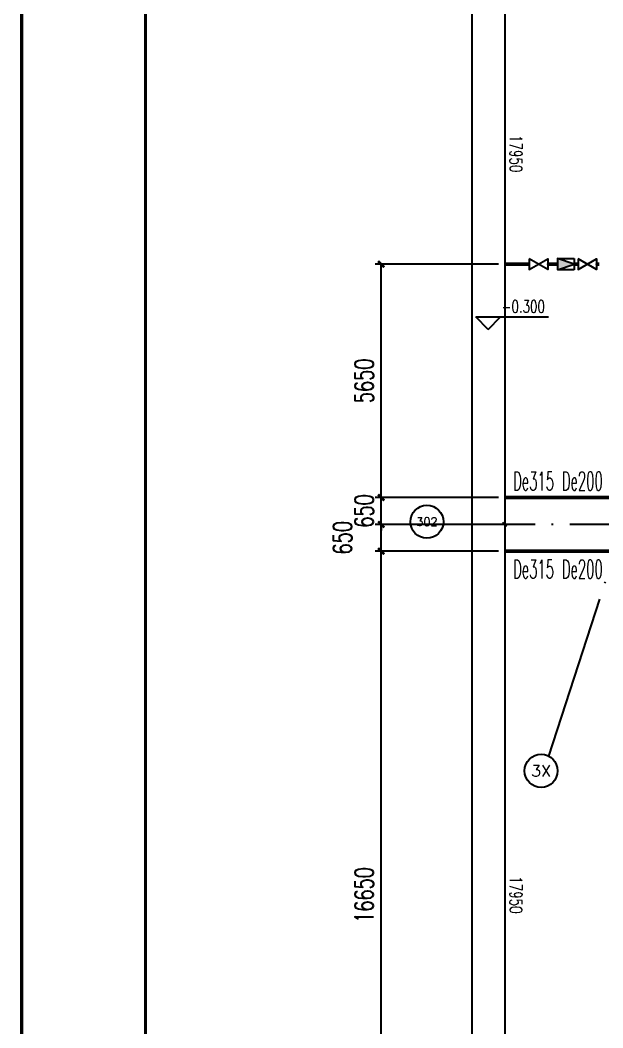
# Model space of a CAD drawing. Extents: x -452079 to 117456, y 3902 to 836955.
# Drawn here: x -328119 to -313997, y 554677 to 579081 of the extents above; entities that cross this region are included whole.
import ezdxf
from ezdxf.enums import TextEntityAlignment as Align

# ---------------------------------------------------------------- set-up
doc = ezdxf.new("R2010")
doc.units = 0
doc.header["$LTSCALE"] = 1000
doc.header["$MEASUREMENT"] = 0
doc.linetypes.add('DOTE', pattern=[2.42, 2, -0.2, 0.02, -0.2])
doc.linetypes.add('DOTE_30', pattern=[0.726, 0.6, -0.06, 0.006, -0.06])
for name, color, linetype in [('0-cxFrame', 155, 'Continuous'), ('A-AXIS-D', 1, 'Continuous'), ('A-AXIS-DOTE', 14, 'DOTE'), ('FM_ZF给水', 3, 'Continuous'), ('PUB_TEXT', 7, 'Continuous'), ('TEXT_雨水', 4, 'Continuous'), ('TWT_DIM', 3, 'Continuous'), ('WALL', 2, 'Continuous'), ('建-标高', 3, 'Continuous')]:
    doc.layers.add(name, color=color, linetype=linetype)
for name, color, linetype, lineweight in [('0-cxText', 131, 'Continuous', 25), ('Gps-ZF给水', 3, 'TG_J', 60), ('Gps-ZF雨水', 4, 'DOTE_30', 60)]:
    doc.layers.add(name, color=color, linetype=linetype, lineweight=lineweight)
doc.styles.add('_TCH_AXIS', font='COMPLEX', dxfattribs={"bigfont": 'GBCBIG'})
doc.styles.add('_TCH_DIM_T3', font='SIMPLEX', dxfattribs={"width": 0.705882, "bigfont": 'GBCBIG'})
doc.styles.add('_TWT_PIPEDN', font='SIMPLEX', dxfattribs={"width": 0.65, "height": 3.5, "bigfont": 'HZTXT'})
doc.styles.add('A-DIM_T3', font='SIMPLEX', dxfattribs={"width": 0.705882, "bigfont": 'GBCBIG'})
doc.styles.add('A-STANDARD', font='SIMPLEX', dxfattribs={"bigfont": 'GBCBIG'})
doc.styles.add('cx_tuming', font='')
doc.styles.add('cx_tuqian1', font='')
doc.styles.add('TG_LINETYPE', font='SIMPLEX', dxfattribs={"width": 0.8, "height": 3.5, "bigfont": 'HZTXT'})
doc.styles.add('黑体', font='', dxfattribs={"height": 12})
doc.styles.get('cx_tuming').set_extended_font_data('SimHei')
doc.styles.get('cx_tuqian1').set_extended_font_data('SimSun')
doc.styles.get('黑体').set_extended_font_data('SimHei')
doc.linetypes.add('TG_J', pattern='A,2,-0.3,["J",TG_LINETYPE,S=0.1,R=0,X=-0.23,Y=-0.15],0', length=2.3)
doc.dimstyles.new('_TCH_ARCH&&150', dxfattribs={"dimtxt": 446.25, "dimasz": 150, "dimexe": 150, "dimexo": 150, "dimgap": 189.375, "dimtad": 1, "dimdec": 0, "dimzin": 0, "dimdsep": 46, "dimtxsty": '_TCH_DIM_T3', "dimblk": 'ARCHTICK', "dimcen": 0.09, "dimclrt": 7, "dimazin": 2, "dimtfac": 1, "dimtdec": 0, "dimtix": 1, "dimtmove": 2, "dimatfit": 3, "dimfxl": 0, "dimtolj": 1, "dimtzin": 0, "dimarcsym": 0})
doc.dimstyles.new('A-DIM&&100', dxfattribs={"dimtxt": 297.5, "dimasz": 100, "dimexe": 100, "dimexo": 100, "dimgap": 126.25, "dimtad": 1, "dimdec": 0, "dimzin": 0, "dimdsep": 46, "dimtxsty": 'A-DIM_T3', "dimblk": 'ARCHTICK', "dimcen": 0.09, "dimclrt": 7, "dimazin": 2, "dimtfac": 1, "dimtdec": 0, "dimtix": 1, "dimtmove": 2, "dimatfit": 3, "dimfxl": 0, "dimtolj": 1, "dimtzin": 0, "dimarcsym": 0})

# ---------------------------------------------------------------- blocks, each defined once
blk = doc.blocks.new('_ArchTick')
at = {"color": 0, "linetype": 'ByBlock', "const_width": 0.4}
blk.add_lwpolyline([(-0.5, -0.5), (0.5, 0.5)], dxfattribs=at)
blk = doc.blocks.new('*D340')
at = {"layer": 'A-AXIS-D', "color": 0, "lineweight": -2, "transparency": 16777216}
for p, q in [((5683, 44796), (4897, 44796)), ((4997, 44796), (4997, 26846)), ((5683, 26846), (4897, 26846))]:
    blk.add_line(p, q, dxfattribs=at)
at = {"layer": 'A-AXIS-D', "color": 0, "lineweight": -2, "transparency": 16777216, "xscale": 100, "yscale": 100, "zscale": 100}
for p, rotation in [((4997, 44796), 90), ((4997, 26846), 270)]:
    blk.add_blockref('_ArchTick', p, dxfattribs=dict(at, rotation=rotation))
at = {"layer": 'A-AXIS-D', "color": 7, "transparency": 16777216, "insert": (5272, 35821), "char_height": 297.5, "attachment_point": 5, "rotation": 270, "style": 'A-DIM_T3'}
blk.add_mtext('\\A1;17950', dxfattribs=at)
blk = doc.blocks.new('*D341')
at = {"layer": 'A-AXIS-D', "color": 0, "lineweight": -2, "transparency": 16777216}
for p, q in [((5683, 26846), (4897, 26846)), ((4997, 26846), (4997, 8896)), ((5683, 8896), (4897, 8896))]:
    blk.add_line(p, q, dxfattribs=at)
at = {"layer": 'A-AXIS-D', "color": 0, "lineweight": -2, "transparency": 16777216, "xscale": 100, "yscale": 100, "zscale": 100}
for p, rotation in [((4997, 26846), 90), ((4997, 8896), 270)]:
    blk.add_blockref('_ArchTick', p, dxfattribs=dict(at, rotation=rotation))
at = {"layer": 'A-AXIS-D', "color": 7, "transparency": 16777216, "insert": (5272, 17871), "char_height": 297.5, "attachment_point": 5, "rotation": 270, "style": 'A-DIM_T3'}
blk.add_mtext('\\A1;17950', dxfattribs=at)
blk = doc.blocks.new('*D370')
at = {"layer": 'A-AXIS-D', "color": 0, "lineweight": -2, "transparency": 16777216}
for p, q in [((5583, 81396), (4097, 81396)), ((4197, 81396), (4197, 8196)), ((5583, 8196), (4097, 8196))]:
    blk.add_line(p, q, dxfattribs=at)
at = {"layer": 'A-AXIS-D', "color": 0, "lineweight": -2, "transparency": 16777216, "xscale": 100, "yscale": 100, "zscale": 100}
for p, rotation in [((4197, 81396), 90), ((4197, 8196), 270)]:
    blk.add_blockref('_ArchTick', p, dxfattribs=dict(at, rotation=rotation))
at = {"layer": 'A-AXIS-D', "color": 7, "transparency": 16777216, "insert": (4472, 44796), "char_height": 297.5, "attachment_point": 5, "rotation": 270, "style": 'A-DIM_T3'}
blk.add_mtext('\\A1;73200', dxfattribs=at)
blk = doc.blocks.new('TK22.A0+1 L(Dragon)')
at = {"layer": '0-cxFrame', "color": 7, "const_width": 0.5}
blk.add_lwpolyline([(0, 0), (-1485, 0), (-1485, 841), (0, 841)], close=True, dxfattribs=at)
at = {"layer": '0-cxFrame', "const_width": 0.5}
blk.add_lwpolyline([(-80, 10), (-1465, 10), (-1465, 831), (-80, 831)], close=True, dxfattribs=at)
at = {"style": '黑体', "flags": 4}
blk.add_attdef('图幅', text='', height=3.3, dxfattribs=at).set_placement((-40, 3), align=Align.RIGHT)
at = {"layer": '0-cxText', "flags": 4}
for tag, height, style, p in [('建设单位', 3.5, 'cx_tuming', (-45, 240)), ('项目名称', 3.5, 'cx_tuming', (-45, 210)), ('子项名称', 3.5, 'cx_tuming', (-45, 180)), ('工程编号', 3.3, 'cx_tuqian1', (-35, 165)), ('图名1', 3.5, 'cx_tuming', (-45, 87)), ('图名2', 3.5, 'cx_tuming', (-45, 79)), ('图名3', 3.5, 'cx_tuming', (-45, 71)), ('出图日期', 3.3, 'cx_tuqian1', (-39, 60)), ('专业', 3.3, 'cx_tuqian1', (-55, 52)), ('图号', 3.3, 'cx_tuqian1', (-55, 44)), ('版次', 3.3, 'cx_tuqian1', (-20, 44))]:
    blk.add_attdef(tag, text='', height=height, dxfattribs=dict(at, style=style)).set_placement(p, align=Align.MIDDLE)
blk = doc.blocks.new('$VALVE$00000752')
for p, q in [((-112.5, 75), (112.5, 75)), ((112.5, 75), (112.5, -75)), ((112.5, -75), (-112.5, -75))]:
    blk.add_line(p, q)
blk.add_lwpolyline([(-112.5, -75), (112.5, 0), (-112.5, 75)], close=True)
for p in [(-112.5, 0), (112.5, 0)]:
    blk.add_point(p)
blk.add_solid([(-112.5, 75), (112.5, 0), (-112.5, -75)])
blk = doc.blocks.new('$VALVE$00000295')
blk.add_lwpolyline([(-125, 72), (-125, -72), (125, 72), (125, -72), (-125, 72)])
for p in [(-125, 0), (125, 0)]:
    blk.add_point(p)
blk = doc.blocks.new('*D442')
at = {"layer": 'TWT_DIM', "color": 0, "lineweight": -2, "transparency": 16777216}
for p, q in [((-316526, 573170), (-319519, 573170)), ((-319369, 567520), (-319369, 573170)), ((-316526, 567520), (-319519, 567520))]:
    blk.add_line(p, q, dxfattribs=at)
at = {"layer": 'TWT_DIM', "color": 0, "lineweight": -2, "transparency": 16777216, "xscale": 150, "yscale": 150, "zscale": 150}
for p, rotation in [((-319369, 573170), 90), ((-319369, 567520), 270)]:
    blk.add_blockref('_ArchTick', p, dxfattribs=dict(at, rotation=rotation))
at = {"layer": 'TWT_DIM', "color": 7, "transparency": 16777216, "insert": (-319782, 570345), "char_height": 446.2, "attachment_point": 5, "rotation": 90, "style": '_TCH_DIM_T3'}
blk.add_mtext('\\A1;5650', dxfattribs=at)
blk = doc.blocks.new('*D443')
at = {"layer": 'TWT_DIM', "color": 0, "lineweight": -2, "transparency": 16777216}
for p, q in [((-319369, 567520), (-319369, 567670)), ((-316526, 567520), (-319519, 567520)), ((-319369, 566870), (-319369, 567520)), ((-316526, 566870), (-319519, 566870)), ((-319369, 566870), (-319369, 566720))]:
    blk.add_line(p, q, dxfattribs=at)
at = {"layer": 'TWT_DIM', "color": 0, "lineweight": -2, "transparency": 16777216, "xscale": 150, "yscale": 150, "zscale": 150}
for p, rotation in [((-319369, 567520), 270), ((-319369, 566870), 90)]:
    blk.add_blockref('_ArchTick', p, dxfattribs=dict(at, rotation=rotation))
at = {"layer": 'TWT_DIM', "color": 7, "transparency": 16777216, "insert": (-319782, 567195), "char_height": 446.2, "attachment_point": 5, "rotation": 90, "style": '_TCH_DIM_T3'}
blk.add_mtext('\\A1;650', dxfattribs=at)
blk = doc.blocks.new('*D444')
at = {"layer": 'TWT_DIM', "color": 0, "lineweight": -2, "transparency": 16777216}
for p, q in [((-316526, 566870), (-319519, 566870)), ((-319369, 566220), (-319369, 566870)), ((-316526, 566220), (-319519, 566220))]:
    blk.add_line(p, q, dxfattribs=at)
at = {"layer": 'TWT_DIM', "color": 0, "lineweight": -2, "transparency": 16777216, "xscale": 150, "yscale": 150, "zscale": 150}
for p, rotation in [((-319369, 566870), 90), ((-319369, 566220), 270)]:
    blk.add_blockref('_ArchTick', p, dxfattribs=dict(at, rotation=rotation))
at = {"layer": 'TWT_DIM', "color": 7, "transparency": 16777216, "insert": (-320307, 566545), "char_height": 446.2, "attachment_point": 5, "rotation": 90, "style": '_TCH_DIM_T3'}
blk.add_mtext('\\A1;650', dxfattribs=at)
blk = doc.blocks.new('*D445')
at = {"layer": 'TWT_DIM', "color": 0, "lineweight": -2, "transparency": 16777216}
for p, q in [((-316526, 566220), (-319519, 566220)), ((-319369, 549570), (-319369, 566220)), ((-316526, 549570), (-319519, 549570))]:
    blk.add_line(p, q, dxfattribs=at)
at = {"layer": 'TWT_DIM', "color": 0, "lineweight": -2, "transparency": 16777216, "xscale": 150, "yscale": 150, "zscale": 150}
for p, rotation in [((-319369, 566220), 90), ((-319369, 549570), 270)]:
    blk.add_blockref('_ArchTick', p, dxfattribs=dict(at, rotation=rotation))
at = {"layer": 'TWT_DIM', "color": 7, "transparency": 16777216, "insert": (-319782, 557895), "char_height": 446.2, "attachment_point": 5, "rotation": 90, "style": '_TCH_DIM_T3'}
blk.add_mtext('\\A1;16650', dxfattribs=at)
blk = doc.blocks.new('A$C515E426B')
at = {"layer": 'A-AXIS-D'}
for centre in [(3111.5, 26910.3), (5879, 20877.6)]:
    blk.add_circle(centre, 400, dxfattribs=at)
at = {"layer": 'A-AXIS-DOTE', "color": 8, "ltscale": 2}
blk.add_line((199332.4, 26846), (3362.4, 26846), dxfattribs=at)
blk.add_lwpolyline([(6067.3, 21233.2), (27711.2, 87940.5)], dxfattribs=at)
at = {"layer": '建-标高'}
for p, q in [((4596.8, 31569.2), (4296.8, 31869.2)), ((4296.8, 31869.2), (6056.8, 31869.2)), ((4596.8, 31569.2), (4896.8, 31869.2))]:
    blk.add_line(p, q, dxfattribs=at)
at = {"layer": 'PUB_TEXT', "style": 'A-STANDARD', "width": 0.705882}
blk.add_text('-0.300', height=297.5, dxfattribs=at).set_placement((4926.8, 31974.2))
at = {"layer": 'PUB_TEXT', "style": '_TCH_AXIS'}
for s, height, p, p2 in [('302', 206.28, (2851.1, 26807.2), (3371.8, 26807.2)), ('3X', 276.42, (5635.5, 20739.4), (6122.5, 20739.4))]:
    blk.add_text(s, height=height, dxfattribs=at).set_placement(p, p2, align=Align.FIT)
at = {"layer": 'A-AXIS-D'}
for base, p1, p2, picture, middle in [((4196.5, 8196), (5682.9, 81396), (5682.9, 8196), '*D370', (4471.5, 44796)), ((4996.5, 26846), (5782.9, 44796), (5782.9, 26846), '*D340', (5271.5, 35821)), ((4996.5, 8896), (5782.9, 26846), (5782.9, 8896), '*D341', (5271.5, 17871))]:
    dim = blk.add_linear_dim(base=base, p1=p1, p2=p2, angle=270, dimstyle='A-DIM&&100', override={"dimgap": 0}, dxfattribs=at)
    dim.commit()
    dim.dimension.update_dxf_attribs({"geometry": picture, "text_midpoint": middle, "dimtype": 161, "text_rotation": 270})

msp = doc.modelspace()

# ---------------------------------------------------------------- linework, layer by layer
at = {"layer": 'Gps-ZF给水', "const_width": 90}
for points in [[(-315781.55, 573170), (-316375.82, 573170)], [(-315099.71, 573170), (-315330.86, 573170)], [(-314598.94, 573170), (-314694.71, 573170)], [(-314079.13, 573170), (-314148.25, 573170)]]:
    msp.add_lwpolyline(points, dxfattribs=at)
at = {"layer": 'Gps-ZF雨水', "const_width": 90}
for points in [[(-312954.18, 567520), (-316375.82, 567520)], [(-312954.18, 566220), (-316375.82, 566220)]]:
    msp.add_lwpolyline(points, dxfattribs=at)

# ---------------------------------------------------------------- block references
at = {"layer": '0-cxFrame', "xscale": 150, "yscale": 150, "zscale": 150}
msp.add_blockref('TK22.A0+1 L(Dragon)', (-105331.06, 535452.12), dxfattribs=at)
at = {"layer": 'FM_ZF给水', "xscale": -1.8, "yscale": -1.8, "zscale": 1.8, "rotation": 180}
for name, p in [('$VALVE$00000295', (-315556.21, 573170)), ('$VALVE$00000752', (-314897.21, 573170)), ('$VALVE$00000295', (-314373.59, 573170))]:
    msp.add_blockref(name, p, dxfattribs=at)
at = {"layer": 'WALL'}
msp.add_blockref('A$C515E426B', (-321372.36, 540023.96), dxfattribs=at)

# ---------------------------------------------------------------- texts
at = {"layer": 'TEXT_雨水', "style": '_TWT_PIPEDN', "width": 0.52}
for s, p in [('De315', (-316174.46, 567693.97)), ('De200', (-314993.16, 567693.97)), ('De315', (-316174.46, 565560.49)), ('De200', (-314993.16, 565560.49))]:
    msp.add_text(s, height=450, dxfattribs=at).set_placement(p)

# ---------------------------------------------------------------- dimensions: what is measured, and where the dimension line sits
at = {"layer": 'TWT_DIM'}
for p1, p2, picture, middle in [((-316375.82, 567520), (-316375.82, 573170), '*D442', (-319781.77, 570345)), ((-316375.82, 566870), (-316375.82, 567520), '*D443', (-319781.77, 567195)), ((-316375.82, 549570), (-316375.82, 566220), '*D445', (-319781.77, 557895))]:
    dim = msp.add_aligned_dim(p1=p1, p2=p2, distance=2993.46, dimstyle='_TCH_ARCH&&150', dxfattribs=at)
    dim.commit()
    dim.dimension.update_dxf_attribs({"geometry": picture, "text_midpoint": middle})
dim = msp.add_linear_dim(base=(-319369.27, 566870), p1=(-316375.82, 566220), p2=(-316375.82, 566870), angle=90, dimstyle='_TCH_ARCH&&150', dxfattribs=at)
dim.commit()
dim.dimension.update_dxf_attribs({"geometry": '*D444', "text_midpoint": (-320306.77, 566545), "dimtype": 161})

doc.saveas('drawing.dxf')
